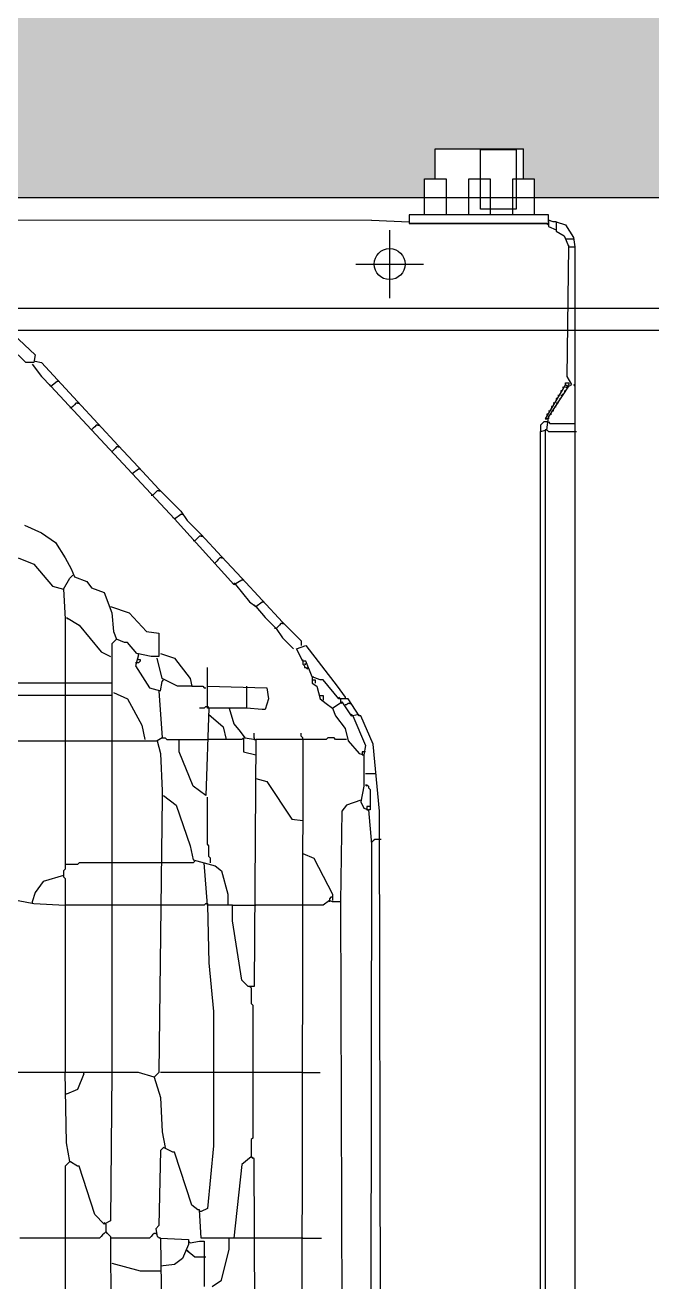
# Model space of a CAD drawing. Extents: x 4511820 to 5180432, y -1526536 to -944957.
# Drawn here: x 5022286 to 5022569, y -997599 to -997031 of the extents above; entities that cross this region are included whole.
import ezdxf

# ---------------------------------------------------------------- set-up
doc = ezdxf.new("R2010")
doc.units = 0
doc.header["$MEASUREMENT"] = 0
doc.layers.add('ZZ-chladenie', color=133, linetype='CONTINUOUS')
doc.layers.add('ŠRAFY', color=82, linetype='CONTINUOUS')

msp = doc.modelspace()

# ---------------------------------------------------------------- hatches: boundary and pattern name
at = {"layer": 'ŠRAFY', "ltscale": 0.25}
h = msp.add_hatch(dxfattribs=at)
h.set_pattern_fill('DOTS', color=256, scale=2000)
h.paths.add_polyline_path([(5007841, -1000645.112), (5007968.938, -1000517.174, -0.3649904), (5008049.165, -1000510.3), (5008132.617, -1000392.028), (5008090.624, -1000362.398), (5008205.134, -1000289.252), (5008174.609, -1000421.657), (5008132.617, -1000392.028), (5008049.165, -1000510.3, -0.2437442), (5008075.632, -1000561.368, -0.1989124), (5008057.326, -1000605.562), (5007845.194, -1000817.694, -0.0227289), (5007841, -1000821.523), (5007841, -1001155.112), (5007968.938, -1001027.174, -0.6681786), (5008075.632, -1001071.368, -0.0245353), (5008075.331, -1001077.491), (5008333.132, -1001102.868), (5008333.132, -1000985.492), (5008530.132, -1000985.492), (5008530.132, -1001068.5), (5008530.132, -1001544.655), (5008333.132, -1001544.655), (5008333.132, -1001102.868), (5008075.331, -1001077.491, -0.1735302), (5008057.326, -1001115.562), (5007889.992, -1001282.897), (5008058.941, -1001282.897), (5008058.941, -1001542.628), (5007841, -1001542.628), (5007841, -1005968.5), (5016582.919, -1005968.5), (5016582.919, -1005730.5), (5016303.337, -1005730.5), (5016303.337, -1005533.5), (5016862.5, -1005533.5), (5016862.5, -1005730.5), (5016582.919, -1005730.5), (5016582.919, -1005968.5), (5025241, -1005968.5), (5025241, -996708.5), (5025241, -994608.5), (5007841, -994608.5), (5007841, -999253.253), (5008094, -999253.253), (5008094, -998973.672), (5008291, -998973.672), (5008291, -999532.834), (5008094, -999532.834), (5008094, -999253.253), (5007841, -999253.253)])
h.paths.add_polyline_path([(5023659.284, -996763.453), (5024238.411, -996763.453), (5024238.411, -997067.682), (5023659.284, -997067.682)], flags=24)
h.paths.add_polyline_path([(5021487.579, -999282.497), (5022066.842, -999282.497), (5022066.842, -999582.497), (5021487.579, -999582.497)], flags=24)
h.paths.add_polyline_path([(5013566.06, -999895.913), (5014135.359, -999895.913), (5014135.359, -1000096.028), (5013566.06, -1000096.028)], flags=24)
h.paths.add_polyline_path([(5023493.486, -999880.698), (5024062.786, -999880.698), (5024062.786, -1000080.813), (5023493.486, -1000080.813)], flags=24)
h.paths.add_polyline_path([(5023678.237, -999267.01), (5024259.001, -999267.01), (5024259.001, -999570.42), (5023678.237, -999570.42)], flags=24)
h.paths.add_polyline_path([(5021452.019, -996769.935), (5022031.691, -996769.935), (5022031.691, -997074.164), (5021452.019, -997074.164)], flags=24)
h.paths.add_polyline_path([(5014630.631, -999515.771), (5014918.681, -999515.771), (5014918.681, -999690.886), (5014630.631, -999690.886)], flags=24)
h.paths.add_polyline_path([(5014543.319, -999515.795), (5014655.703, -999515.795), (5014655.703, -999690.573), (5014543.319, -999690.573)], flags=24)
h.paths.add_polyline_path([(5014393.319, -999515.886), (5014568.319, -999515.886), (5014568.319, -999690.886), (5014393.319, -999690.886)], flags=24)
h.paths.add_polyline_path([(5017461.083, -1004562.329), (5017748.681, -1004562.329), (5017748.681, -1004737.427), (5017461.083, -1004737.427)], flags=24)
h.paths.add_polyline_path([(5017373.77, -1004562.287), (5017486.154, -1004562.287), (5017486.154, -1004737.066), (5017373.77, -1004737.066)], flags=24)
h.paths.add_polyline_path([(5017223.319, -1004562.313), (5017398.77, -1004562.313), (5017398.77, -1004737.378), (5017223.319, -1004737.378)], flags=24)
h.paths.add_polyline_path([(5016494.607, -996002.594), (5016794.705, -996002.594), (5016794.705, -996177.692), (5016494.607, -996177.692)], flags=24)
h.paths.add_polyline_path([(5016407.295, -996002.552), (5016519.678, -996002.552), (5016519.678, -996177.33), (5016407.295, -996177.33)], flags=24)
h.paths.add_polyline_path([(5016257.295, -996002.643), (5016432.295, -996002.643), (5016432.295, -996177.643), (5016257.295, -996177.643)], flags=24)
h.paths.add_polyline_path([(5024775.272, -996954.79), (5024775.272, -996667.191), (5024950.371, -996667.191), (5024950.371, -996954.79)], flags=24)
h.paths.add_polyline_path([(5024775.231, -997042.102), (5024775.231, -996929.718), (5024950.009, -996929.718), (5024950.009, -997042.102)], flags=24)
h.paths.add_polyline_path([(5024775.322, -997129.602), (5024775.322, -997017.102), (5024950.322, -997017.102), (5024950.322, -997129.602)], flags=24)
h.paths.add_polyline_path([(5024781.574, -1003014.991), (5024781.574, -1002727.295), (5024956.672, -1002727.295), (5024956.672, -1003014.991)], flags=24)
h.paths.add_polyline_path([(5024781.532, -1003102.205), (5024781.532, -1002989.822), (5024956.31, -1002989.822), (5024956.31, -1003102.205)], flags=24)
h.paths.add_polyline_path([(5024781.623, -1003189.705), (5024781.623, -1003077.002), (5024956.623, -1003077.002), (5024956.623, -1003189.705)], flags=24)
h.paths.add_polyline_path([(5019352.382, -1000741.085), (5019639.882, -1000741.085), (5019639.882, -1000916.15), (5019352.382, -1000916.15)], flags=24)
h.paths.add_polyline_path([(5019264.618, -1000741.059), (5019377.002, -1000741.059), (5019377.002, -1000915.838), (5019264.618, -1000915.838)], flags=24)
h.paths.add_polyline_path([(5019177.118, -1000741.085), (5019289.618, -1000741.085), (5019289.618, -1000916.15), (5019177.118, -1000916.15)], flags=24)
h.paths.add_polyline_path([(5011069.607, -1000741.101), (5011357.205, -1000741.101), (5011357.205, -1000916.199), (5011069.607, -1000916.199)], flags=24)
h.paths.add_polyline_path([(5010982.295, -1000741.059), (5011094.678, -1000741.059), (5011094.678, -1000915.838), (5010982.295, -1000915.838)], flags=24)
h.paths.add_polyline_path([(5010894.795, -1000741.15), (5011007.498, -1000741.15), (5011007.498, -1000916.15), (5010894.795, -1000916.15)], flags=24)
h.paths.add_polyline_path([(5014951.755, -996954.79), (5014951.755, -996667.191), (5015126.853, -996667.191), (5015126.853, -996954.79)], flags=24)
h.paths.add_polyline_path([(5014951.713, -997042.102), (5014951.713, -996929.718), (5015126.492, -996929.718), (5015126.492, -997042.102)], flags=24)
h.paths.add_polyline_path([(5014951.804, -997129.602), (5014951.804, -997017.102), (5015126.804, -997017.102), (5015126.804, -997129.602)], flags=24)
h.paths.add_polyline_path([(5014958.056, -1003014.991), (5014958.056, -1002727.295), (5015133.155, -1002727.295), (5015133.155, -1003014.991)], flags=24)
h.paths.add_polyline_path([(5014958.014, -1003102.205), (5014958.014, -1002989.822), (5015132.793, -1002989.822), (5015132.793, -1003102.205)], flags=24)
h.paths.add_polyline_path([(5014958.105, -1003189.705), (5014958.105, -1003077.002), (5015133.105, -1003077.002), (5015133.105, -1003189.705)], flags=24)
h.paths.add_polyline_path([(5008624.26, -997886.369), (5008624.26, -997585.819), (5008799.375, -997585.819), (5008799.375, -997886.369)], flags=24)
h.paths.add_polyline_path([(5008624.284, -997973.681), (5008624.284, -997861.297), (5008799.062, -997861.297), (5008799.062, -997973.681)], flags=24)
h.paths.add_polyline_path([(5008624.375, -998061.181), (5008624.375, -997948.477), (5008799.375, -997948.477), (5008799.375, -998061.181)], flags=24)
h.paths.add_polyline_path([(5008624.26, -1003568.417), (5008624.26, -1003280.819), (5008799.375, -1003280.819), (5008799.375, -1003568.417)], flags=24)
h.paths.add_polyline_path([(5008624.284, -1003656.181), (5008624.284, -1003543.797), (5008799.062, -1003543.797), (5008799.062, -1003656.181)], flags=24)
h.paths.add_polyline_path([(5008624.375, -1003756.181), (5008624.375, -1003631.181), (5008799.375, -1003631.181), (5008799.375, -1003756.181)], flags=24)
h.paths.add_polyline_path([(5020872.686, -995899.893), (5020872.686, -995612.295), (5021047.784, -995612.295), (5021047.784, -995899.893)], flags=24)
h.paths.add_polyline_path([(5020872.644, -995987.205), (5020872.644, -995874.822), (5021047.423, -995874.822), (5021047.423, -995987.205)], flags=24)
h.paths.add_polyline_path([(5020872.734, -996074.705), (5020872.734, -995962.17), (5021047.735, -995962.17), (5021047.735, -996074.705)], flags=24)
h.paths.add_polyline_path([(5020872.686, -998232.393), (5020872.686, -997969.795), (5021047.784, -997969.795), (5021047.784, -998232.393)], flags=24)
h.paths.add_polyline_path([(5020872.644, -998319.705), (5020872.644, -998207.322), (5021047.423, -998207.322), (5021047.423, -998319.705)], flags=24)
h.paths.add_polyline_path([(5020872.734, -998407.205), (5020872.734, -998294.67), (5021047.735, -998294.67), (5021047.735, -998407.205)], flags=24)
h.paths.add_polyline_path([(5020872.686, -1002674.893), (5020872.686, -1002387.295), (5021047.784, -1002387.295), (5021047.784, -1002674.893)], flags=24)
h.paths.add_polyline_path([(5020872.644, -1002762.205), (5020872.644, -1002649.822), (5021047.423, -1002649.822), (5021047.423, -1002762.205)], flags=24)
h.paths.add_polyline_path([(5020872.735, -1002849.705), (5020872.735, -1002737.002), (5021047.735, -1002737.002), (5021047.735, -1002849.705)], flags=24)
h.paths.add_polyline_path([(5022794.607, -999515.837), (5023082.205, -999515.837), (5023082.205, -999690.935), (5022794.607, -999690.935)], flags=24)
h.paths.add_polyline_path([(5022707.295, -999515.795), (5022819.678, -999515.795), (5022819.678, -999690.573), (5022707.295, -999690.573)], flags=24)
h.paths.add_polyline_path([(5022619.795, -999515.885), (5022732.33, -999515.885), (5022732.33, -999690.886), (5022619.795, -999690.886)], flags=24)
h.paths.add_polyline_path([(5024165.857, -1004263.161), (5024428.455, -1004263.161), (5024428.455, -1004438.26), (5024165.857, -1004438.26)], flags=24)
h.paths.add_polyline_path([(5024078.545, -1004263.119), (5024190.928, -1004263.119), (5024190.928, -1004437.898), (5024078.545, -1004437.898)], flags=24)
h.paths.add_polyline_path([(5023903.545, -1004263.209), (5024103.58, -1004263.209), (5024103.58, -1004438.211), (5023903.545, -1004438.211)], flags=24)
h.paths.add_polyline_path([(5008981.141, -1000311.369), (5008981.141, -1000023.319), (5009156.256, -1000023.319), (5009156.256, -1000311.369)], flags=24)
h.paths.add_polyline_path([(5008981.165, -1000398.681), (5008981.165, -1000286.297), (5009155.943, -1000286.297), (5009155.943, -1000398.681)], flags=24)
h.paths.add_polyline_path([(5008981.256, -1000523.681), (5008981.256, -1000373.681), (5009156.256, -1000373.681), (5009156.256, -1000523.681)], flags=24)
h.paths.add_polyline_path([(5024438.5, -999949.5, 1), (5024313.5, -999949.5, 1)], flags=16)
h.paths.add_polyline_path([(5014503.5, -997498.5, 1), (5014378.5, -997498.5, 1)], flags=16)
h.paths.add_polyline_path([(5023717.089, -1000482.897), (5023948.941, -1000482.897), (5023948.941, -1000722.628), (5023717.089, -1000722.628)], flags=16)
h.paths.add_polyline_path([(5024467.089, -1000432.897), (5024698.941, -1000432.897), (5024698.941, -1000672.628), (5024467.089, -1000672.628)], flags=16)
h.paths.add_polyline_path([(5014532.089, -997332.897), (5014763.941, -997332.897), (5014763.941, -997572.628), (5014532.089, -997572.628)], flags=16)
h.paths.add_polyline_path([(5014477.033, -1000322.432), (5014560.485, -1000204.16), (5014518.492, -1000174.53), (5014633.002, -1000101.384), (5014602.477, -1000233.789), (5014560.485, -1000204.16), (5014477.033, -1000322.432, -0.2437442), (5014503.5, -1000373.5, -4.1026617), (5014477.033, -1000322.432)], flags=16)
h.paths.add_polyline_path([(5024412.033, -1000472.432), (5024495.485, -1000354.16), (5024453.492, -1000324.53), (5024568.002, -1000251.384), (5024537.477, -1000383.789), (5024495.485, -1000354.16), (5024412.033, -1000472.432, -0.2437442), (5024438.5, -1000523.5, -4.1026617), (5024412.033, -1000472.432)], flags=16)
edge = h.paths.add_edge_path(flags=16)
edge.add_ellipse((5024622.681, -997306.74), major_axis=(0, 6.115), ratio=0.003813, start_angle=258.46165, end_angle=333.8326)
edge.add_arc((5024626.001, -997306.061), 3.807, 91.00123, 209.98915)
edge = h.paths.add_edge_path(flags=16)
edge.add_line((5024636.022, -997296.04), (5024746.218, -997297.568))
edge.add_line((5024746.218, -997297.568), (5024736.6, -997297.237))
edge.add_ellipse((5024736.6, -997304.447), major_axis=(0, 7.047), ratio=0.216929, start_angle=601.41166, end_angle=684.45541, ccw=False)
edge.add_ellipse((5024736.6, -997304.447), major_axis=(0, 7.047), ratio=0.216929, start_angle=372.75157, end_angle=478.58834, ccw=False)
edge.add_line((5024736.6, -997297.237), (5024706.027, -997297.237))
edge.add_ellipse((5024706.027, -997304.447), major_axis=(0, 7.047), ratio=0.216929, start_angle=601.41166, end_angle=707.47119, ccw=False)
edge.add_ellipse((5024706.027, -997304.447), major_axis=(0, 7.047), ratio=0.216929, start_angle=372.52882, end_angle=478.58834, ccw=False)
edge.add_line((5024706.027, -997297.237), (5024675.454, -997297.237))
edge.add_ellipse((5024675.454, -997304.447), major_axis=(0, 7.047), ratio=0.216929, start_angle=601.41166, end_angle=675.23303, ccw=False)
edge.add_ellipse((5024675.454, -997304.447), major_axis=(0, -7.047), ratio=0.216929, start_angle=584.76697, end_angle=658.58834, ccw=False)
edge.add_line((5024675.454, -997297.237), (5024644.881, -997297.237))
edge.add_ellipse((5024644.881, -997304.447), major_axis=(0, 7.047), ratio=0.216929, start_angle=601.41166, end_angle=707.47119, ccw=False)
edge.add_ellipse((5024644.881, -997304.447), major_axis=(0, 7.047), ratio=0.216929, start_angle=372.52882, end_angle=478.58834, ccw=False)
edge.add_line((5024644.881, -997297.237), (5024636.022, -997296.04))
h.paths.add_polyline_path([(5024644.881, -997297.237), (5024675.454, -997297.237), (5024706.027, -997297.237), (5024736.6, -997297.237), (5024746.218, -997297.568), (5024756.989, -997300.887, -0.4760683), (5024758.532, -997307.837, -0.0909079), (5024764.366, -997309.647), (5024414.583, -997309.647), (5024622.703, -997307.963, -0.5714772), (5024625.934, -997302.254), (5024636.022, -997296.04)], flags=16)
edge = h.paths.add_edge_path(flags=16)
edge.add_ellipse((5024625.928, -997302.254), major_axis=(-0.684, 1.367), ratio=0.00341, start_angle=90.09838, end_angle=269.90229)
edge = h.paths.add_edge_path(flags=16)
edge.add_ellipse((5024625.928, -997302.254), major_axis=(-0.684, 1.367), ratio=0.00341, start_angle=629.90231, end_angle=719.90231, ccw=False)
edge = h.paths.add_edge_path(flags=16)
edge.add_ellipse((5024756.305, -997302.254), major_axis=(-0.684, -1.367), ratio=0.00341, start_angle=210.84845, end_angle=450.09738, ccw=False)
edge = h.paths.add_edge_path(flags=16)
edge.add_ellipse((5024747.579, -997297.891), major_axis=(-0.684, -1.367), ratio=0.00341, start_angle=90.09769, end_angle=180.09768)
edge = h.paths.add_edge_path(flags=16)
edge.add_ellipse((5024746.212, -997297.568), major_axis=(0, -1.529), ratio=0.003813, start_angle=90, end_angle=180)
h.paths.add_polyline_path([(5008178.059, -1000841.493), (5008001, -1000841.493, -1), (5008001, -1000701.493), (5008178.059, -1000701.493), (5008178.059, -1000655.89), (5008409.911, -1000655.89), (5008409.911, -1000895.621), (5008178.059, -1000895.621)], flags=16)
h.paths.add_polyline_path([(5024050.759, -999879.114), (5024050.759, -999977.614), (5024050.759, -1000076.114), (5023491.597, -1000076.114), (5023491.597, -999879.114)], flags=16)
h.paths.add_polyline_path([(5014381.134, -999967.452, -1.1574082), (5014503.5, -999949.5, -0.8639994), (5014381.134, -999967.452), (5014123.333, -999992.829), (5014123.333, -1000091.329), (5013564.17, -1000091.329), (5013564.17, -999894.329), (5014123.333, -999894.329), (5014123.333, -999992.829)], flags=16)
edge = h.paths.add_edge_path(flags=16)
edge.add_line((5024453.987, -998388.091), (5024729.252, -998388.091))
edge.add_line((5024729.252, -998388.091), (5024734.714, -998388.091))
edge.add_line((5024734.714, -998388.091), (5024761.956, -998388.091))
edge.add_arc((5024761.132, -998361.418), 26.685, 271.76803, 316.76832)
edge.add_arc((5024767.317, -998362.258), 21.906, 262.24616, 307.24438, ccw=False)
edge.add_line((5024764.361, -998383.963), (5024414.414, -998388.091))
edge.add_arc((5024414.414, -998337.645), 50.446, 255.40585, 269.99999, ccw=False)
edge.add_arc((5024415.556, -998338.077), 50.33, 187.01951, 254.02342, ccw=False)
edge.add_arc((5025427.464, -998185.001), 1073.732, 186.326899, 188.528002, ccw=False)
edge.add_arc((5024409.319, -998258.135), 66.694, 183.03872, 222.65732, ccw=False)
edge.add_line((5024342.719, -998261.67), (5024321.242, -998261.67))
edge.add_arc((5024322.007, -998257.849), 3.897, 168.69007, 258.69007, ccw=False)
edge.add_line((5024318.185, -998257.084), (5024204.799, -998257.084))
edge.add_line((5024204.799, -998257.084), (5024204.799, -999265.831))
edge.add_line((5024204.799, -999265.831), (5024154.799, -999265.831))
edge.add_line((5024154.799, -999265.831), (5024144.799, -999265.831))
edge.add_line((5024144.799, -999265.831), (5023187.766, -999265.831))
edge.add_line((5023187.766, -999265.831), (5023187.766, -999287.626))
edge.add_line((5023187.766, -999287.626), (5023171.663, -999287.626))
edge.add_line((5023171.663, -999287.626), (5023171.663, -999265.831))
edge.add_line((5023171.663, -999265.831), (5022991.77, -999265.831))
edge.add_line((5022991.77, -999265.831), (5022991.77, -999276.826))
edge.add_line((5022991.77, -999276.826), (5022986.939, -999276.826))
edge.add_line((5022986.939, -999276.826), (5022986.939, -999290.439))
edge.add_line((5022986.939, -999290.439), (5022947.139, -999290.439))
edge.add_line((5022947.139, -999290.439), (5022947.139, -999276.826))
edge.add_line((5022947.139, -999276.826), (5022942.309, -999276.826))
edge.add_line((5022942.309, -999276.826), (5022942.309, -999265.831))
edge.add_line((5022942.309, -999265.831), (5021668.86, -999265.831))
edge.add_line((5021668.86, -999265.831), (5021668.86, -999274.326))
edge.add_line((5021668.86, -999274.326), (5021664.029, -999274.326))
edge.add_line((5021664.029, -999274.326), (5021664.029, -999287.939))
edge.add_line((5021664.029, -999287.939), (5021624.229, -999287.939))
edge.add_line((5021624.229, -999287.939), (5021624.229, -999274.326))
edge.add_line((5021624.229, -999274.326), (5021619.399, -999274.326))
edge.add_line((5021619.399, -999274.326), (5021619.399, -999265.831))
edge.add_line((5021619.399, -999265.831), (5021559.433, -999265.831))
edge.add_line((5021559.433, -999265.831), (5021549.433, -999265.831))
edge.add_line((5021549.433, -999265.831), (5021499.433, -999265.831))
edge.add_line((5021499.433, -999265.831), (5021499.433, -998536.831))
edge.add_line((5021499.433, -998536.831), (5021499.433, -998526.831))
edge.add_line((5021499.433, -998526.831), (5021499.433, -998476.831))
edge.add_line((5021499.433, -998476.831), (5021499.433, -997109.047))
edge.add_line((5021499.433, -997109.047), (5021549.433, -997109.047))
edge.add_line((5021549.433, -997109.047), (5021559.433, -997109.047))
edge.add_line((5021559.433, -997109.047), (5022466.462, -997109.047))
edge.add_line((5022466.462, -997109.047), (5022466.462, -997100.552))
edge.add_line((5022466.462, -997100.552), (5022471.293, -997100.552))
edge.add_line((5022471.293, -997100.552), (5022471.293, -997086.939))
edge.add_line((5022471.293, -997086.939), (5022511.093, -997086.939))
edge.add_line((5022511.093, -997086.939), (5022511.093, -997100.552))
edge.add_line((5022511.093, -997100.552), (5022515.924, -997100.552))
edge.add_line((5022515.924, -997100.552), (5022515.924, -997109.047))
edge.add_line((5022515.924, -997109.047), (5023700.6, -997109.047))
edge.add_line((5023700.6, -997109.047), (5023700.6, -997100.552))
edge.add_line((5023700.6, -997100.552), (5023705.431, -997100.552))
edge.add_line((5023705.431, -997100.552), (5023705.431, -997086.939))
edge.add_line((5023705.431, -997086.939), (5023745.231, -997086.939))
edge.add_line((5023745.231, -997086.939), (5023741.934, -997100.552))
edge.add_line((5023741.934, -997100.552), (5023750.062, -997100.552))
edge.add_line((5023750.062, -997100.552), (5023750.062, -997109.047))
edge.add_line((5023750.062, -997109.047), (5024144.799, -997109.047))
edge.add_line((5024144.799, -997109.047), (5024154.799, -997109.047))
edge.add_line((5024154.799, -997109.047), (5024204.799, -997109.047))
edge.add_line((5024204.799, -997109.047), (5024204.799, -997410.842))
edge.add_line((5024204.799, -997410.842), (5024318.185, -997410.842))
edge.add_arc((5024322.007, -997410.078), 3.897, 101.30993, 191.30993, ccw=False)
edge.add_line((5024321.242, -997406.256), (5024349.549, -997406.256))
edge.add_arc((5024500.977, -997427.034), 152.847, 154.45892, 172.18698, ccw=False)
edge.add_arc((5025427.625, -997508.062), 1074.65, 171.598061, 172.141746, ccw=False)
edge.add_arc((5025635.149, -997536.223), 1284.063, 171.708027, 172.836608)
edge.add_arc((5025438.775, -997513.083), 1086.337, 172.755983, 173.623429)
edge.add_arc((5024428.438, -997450.837), 90.614, 139.86839, 150.52921)
edge.add_line((5024349.549, -997406.256), (5024359.721, -997406.256))
edge.add_arc((5024408.593, -997435.924), 57.172, 135.81924, 148.74015, ccw=False)
edge.add_arc((5025427.464, -997511.053), 1066.089, 171.472276, 173.808831, ccw=False)
edge.add_line((5024373.161, -997352.965), (5024364.509, -997351.038))
edge.add_arc((5025427.625, -997508.062), 1074.65, 171.598061, 172.141746)
edge.add_arc((5025901.729, -997570.108), 1552.788, 172.265659, 172.822661)
edge.add_arc((5025635.149, -997536.223), 1284.063, 171.708027, 172.836608, ccw=False)
edge.add_arc((5024414.414, -997358.409), 50.446, 104.59415, 171.59806, ccw=False)
edge.add_arc((5024407.924, -997359.914), 50.706, 82.45294, 97.04709, ccw=False)
edge.add_line((5024414.583, -997309.647), (5024764.366, -997309.647))
edge.add_arc((5024764.366, -997332.577), 22.93, 45.00179, 90, ccw=False)
edge.add_line((5024780.58, -997316.363), (5024792.177, -997327.959))
edge.add_line((5024792.177, -997327.959), (5024797.439, -997333.221))
edge.add_arc((5024759.194, -997373.832), 55.785, 11.12653, 46.71839, ccw=False)
edge.add_arc((5024759.702, -997372.017), 54.962, 9.37127, 27.90189)
edge.add_arc((5024764.571, -997371.485), 50.442, 29.95703, 49.3382)
edge.add_ellipse((5024794.197, -997336.465), major_axis=(-3.243, -3.243), ratio=0.427614, start_angle=184.84077, end_angle=250.02556)
edge.add_ellipse((5024794.197, -997340.788), major_axis=(-0.685, -8.829), ratio=0.62994, start_angle=516.44456, end_angle=566.85763, ccw=False)
edge.add_ellipse((5024796.747, -997340.788), major_axis=(3.964, -6.116), ratio=0.372028, start_angle=130.77561, end_angle=166.21134)
edge.add_arc((5024844.231, -997437.416), 114.22, 114.18414, 117.09389, ccw=False)
edge.add_line((5024797.439, -997333.221), (5024792.177, -997327.959))
edge.add_line((5024792.177, -997327.959), (5024792.21, -997335.731))
edge.add_ellipse((5024794.197, -997336.465), major_axis=(-3.243, -3.243), ratio=0.427614, start_angle=544.84077, end_angle=610.02556, ccw=False)
edge.add_ellipse((5024794.197, -997340.788), major_axis=(-0.685, -8.829), ratio=0.62994, start_angle=156.44456, end_angle=206.85763)
edge.add_ellipse((5024796.747, -997340.788), major_axis=(3.964, -6.116), ratio=0.372028, start_angle=490.77561, end_angle=526.21134, ccw=False)
edge.add_arc((5024844.231, -997437.416), 114.22, 114.18414, 117.09389)
edge.add_line((5024792.21, -997335.731), (5024792.177, -997406.256))
edge.add_line((5024792.177, -997406.256), (5024811.894, -997406.256))
edge.add_line((5024811.894, -997406.256), (5024811.894, -997371.874))
edge.add_arc((5024758.011, -997369.995), 53.916, 358.00348, 43.00526)
edge.add_arc((5024764.571, -997371.485), 50.442, 29.95703, 49.3382, ccw=False)
edge.add_arc((5024759.702, -997372.017), 54.962, 9.37127, 27.90189, ccw=False)
edge.add_line((5024813.93, -997363.067), (5024811.894, -997371.874))
edge.add_line((5024811.894, -997371.874), (5024811.894, -997406.256))
edge.add_arc((5024813.372, -997410.705), 4.688, 358.32178, 108.3753, ccw=False)
edge.add_line((5024818.058, -997410.842), (5024853.72, -997410.842))
edge.add_line((5024853.72, -997410.842), (5024853.72, -997468.931))
edge.add_line((5024853.72, -997468.931), (5024853.72, -997479.632))
edge.add_line((5024853.72, -997479.632), (5024818.058, -997479.632))
edge.add_arc((5024814.466, -997480.396), 3.672, 261.95917, 12.01269, ccw=False)
edge.add_line((5024813.952, -997484.033), (5024811.894, -997848.027))
edge.add_line((5024811.894, -997848.027), (5024811.894, -998183.709))
edge.add_arc((5024812.683, -998189.083), 5.432, 8.34854, 98.34854, ccw=False)
edge.add_line((5024818.058, -998188.295), (5024853.72, -998188.295))
edge.add_line((5024853.72, -998188.295), (5024853.72, -998198.995))
edge.add_line((5024853.72, -998198.995), (5024853.72, -998257.084))
edge.add_line((5024853.72, -998257.084), (5024818.058, -998258.613))
edge.add_line((5024818.058, -998258.613), (5024810.873, -998257.849))
edge.add_line((5024810.873, -998257.849), (5024813.952, -998261.485))
edge.add_arc((5024807.883, -998248.438), 14.389, 294.94648, 315)
edge.add_line((5024818.058, -998258.613), (5024818.058, -998234.919))
edge.add_arc((5024813.447, -998236.472), 4.865, 18.61675, 108.61675)
edge.add_line((5024811.894, -998231.861), (5024811.894, -998251.281))
edge.add_line((5024811.894, -998251.281), (5024810.873, -998257.849))
edge.add_line((5024810.873, -998257.849), (5024818.058, -998258.613))
edge.add_arc((5024807.883, -998248.438), 14.389, 294.94648, 315, ccw=False)
edge.add_line((5024813.952, -998261.485), (5024811.894, -998324.18))
edge.add_line((5024811.894, -998324.18), (5024811.894, -998333.126))
edge.add_arc((5024760.973, -998327.457), 51.236, 307.51917, 353.64801, ccw=False)
edge.add_line((5024792.177, -998368.095), (5024780.575, -998379.696))
edge.add_arc((5024761.132, -998361.418), 26.685, 271.76803, 316.76832, ccw=False)
edge.add_line((5024761.956, -998388.091), (5024734.714, -998388.091))
edge.add_line((5024734.714, -998388.091), (5024729.252, -998388.091))
edge.add_line((5024729.252, -998388.091), (5024453.987, -998388.091))
edge.add_ellipse((5024449.202, -998379.836), major_axis=(0, -9.293), ratio=0.810626, start_angle=374.38887, end_angle=382.86815, ccw=False)
edge.add_line((5024448.824, -998387.584), (5024453.987, -998388.091))
edge = h.paths.add_edge_path(flags=16)
edge.add_ellipse((5024756.305, -997302.254), major_axis=(-0.684, -1.367), ratio=0.00341, start_angle=90.09769, end_angle=179.87762)
edge = h.paths.add_edge_path(flags=16)
edge.add_ellipse((5024634.654, -997297.891), major_axis=(-0.684, 1.367), ratio=0.00341, start_angle=269.90231, end_angle=359.89943)
h.paths.add_polyline_path([(5021742.011, -998260.496), (5022456.595, -998260.496), (5022456.595, -998455.913), (5021742.011, -998455.913)], flags=8)
h.paths.add_polyline_path([(5021742.011, -997898.996), (5022456.595, -997898.996), (5022456.595, -998094.413), (5021742.011, -998094.413)], flags=8)
h.paths.add_polyline_path([(5022976.149, -998263.496), (5023696.566, -998263.496), (5023696.566, -998458.913), (5022976.149, -998458.913)], flags=8)
h.paths.add_polyline_path([(5022976.149, -997898.996), (5023690.733, -997898.996), (5023690.733, -998094.413), (5022976.149, -998094.413)], flags=8)
h.paths.add_polyline_path([(5023516.108, -998520.624), (5023501.986, -998523.448), (5023511.871, -998518.505), (5023527.216, -998519.235)], flags=0)
h.paths.add_polyline_path([(5023568.544, -997233.723), (5023580.557, -997240.789), (5023587.623, -997254.215)], flags=0)
h.paths.add_polyline_path([(5022334.406, -997233.723), (5022346.419, -997240.789), (5022353.485, -997254.215)], flags=0)
h.paths.add_polyline_path([(5021800.916, -999141.155), (5021788.903, -999134.089), (5021781.837, -999120.663)], flags=0)
h.paths.add_polyline_path([(5023896, -1000598.5, 1), (5023756, -1000598.5, 1)], flags=0)
h.paths.add_polyline_path([(5024646, -1000548.5, 1), (5024506, -1000548.5, 1)], flags=0)
h.paths.add_polyline_path([(5014711, -997448.5, 1), (5014571, -997448.5, 1)], flags=0)
edge = h.paths.add_edge_path(flags=0)
edge.add_ellipse((5024636.022, -997297.568), major_axis=(0, 1.529), ratio=0.003813, start_angle=270, end_angle=359.87359)
h.paths.add_polyline_path([(5024429.624, -997364.218, -0.4142136), (5024437.268, -997356.575), (5024528.987, -997356.575, -0.4142136), (5024536.631, -997364.218), (5024536.631, -997406.256), (5024597.777, -997410.842), (5024598.542, -997402.435), (5024536.631, -997406.256), (5024430.389, -997402.435), (5024429.624, -997410.842), (5024429.624, -997364.218)], flags=0)
h.paths.add_polyline_path([(5024792.177, -997477.047, 0.1628961), (5024799.714, -997473.67), (5024811.894, -997479.632)], flags=0)
h.paths.add_polyline_path([(5024809.65, -998240.269, 1), (5024802.007, -998240.269, 1)], flags=0)
h.paths.add_polyline_path([(5024933.461, -997659.025), (5025668.113, -997659.025), (5025668.113, -997959.844), (5024933.461, -997959.844)], flags=9)
h.paths.add_polyline_path([(5008554.439, -994893.792), (5008554.439, -994606.193), (5008804.439, -994606.193), (5008804.439, -994893.792)], flags=9)
h.paths.add_polyline_path([(5007825.007, -1001728.786), (5008112.605, -1001728.786), (5008112.605, -1001978.786), (5007825.007, -1001978.786)], flags=9)
h.paths.add_polyline_path([(5007834.275, -1004446.205), (5008121.873, -1004446.205), (5008121.873, -1004696.205), (5007834.275, -1004696.205)], flags=9)

# ---------------------------------------------------------------- linework, layer by layer
at = {"layer": 'ZZ-chladenie'}
for p, q in [((5022471.293, -997100.552), (5022471.293, -997086.939)), ((5022471.293, -997086.939), (5022511.093, -997086.939)), ((5022511.093, -997100.552), (5022511.093, -997086.939)), ((5024204.799, -997109.047), (5021499.433, -997109.047)), ((5022442.517, -997119.252), (5021675.14, -997119.959)), ((5022442.517, -997119.252), (5022459.476, -997119.959)), ((5022524.484, -997119.959), (5022522.365, -997119.252)), ((5022522.365, -997119.252), (5022522.365, -997122.079)), ((5022450.661, -997123.716), (5022450.661, -997154.378)), ((5022460.183, -997120.666), (5022459.476, -997120.666)), ((5022521.658, -997120.666), (5022460.183, -997120.666)), ((5022521.658, -997120.666), (5022522.365, -997121.372)), ((5022522.365, -997122.079), (5022525.897, -997123.492)), ((5022525.897, -997119.959), (5022524.484, -997119.959)), ((5022525.897, -997119.959), (5022530.137, -997121.372)), ((5022525.897, -997119.959), (5022525.897, -997124.199)), ((5022525.897, -997124.199), (5022529.431, -997126.318)), ((5022530.137, -997121.372), (5022533.67, -997127.025)), ((5022529.431, -997126.318), (5022531.551, -997131.265)), ((5022533.67, -997127.732), (5022530.137, -997127.732)), ((5022531.551, -997131.265), (5022531.551, -997130.558)), ((5022533.67, -997127.025), (5022534.377, -997131.265)), ((5022530.844, -997189.913), (5022531.551, -997131.265)), ((5022531.551, -997131.265), (5022534.377, -997131.265)), ((5022534.377, -997131.265), (5022534.377, -997192.033)), ((5022435.33, -997139.047), (5022465.992, -997139.047)), ((5024144.799, -997159.047), (5021559.433, -997159.047)), ((5024144.799, -997169.047), (5021559.433, -997169.047)), ((5022280.704, -997170.835), (5022290.597, -997180.021)), ((5022286.357, -997183.554), (5022282.824, -997180.021)), ((5022290.597, -997180.021), (5022289.89, -997183.554)), ((5022289.89, -997183.554), (5022286.357, -997183.554)), ((5022289.184, -997184.261), (5022293.423, -997189.913)), ((5022290.597, -997182.848), (5022293.423, -997183.554)), ((5022293.423, -997183.554), (5022309.675, -997201.219)), ((5022293.423, -997189.913), (5022297.663, -997194.153)), ((5022297.663, -997194.153), (5022296.956, -997193.446)), ((5022297.663, -997194.153), (5022300.489, -997192.033)), ((5022300.489, -997192.033), (5022301.195, -997192.033)), ((5022530.137, -997193.446), (5022520.951, -997208.992)), ((5022530.137, -997193.446), (5022530.137, -997192.74)), ((5022530.137, -997192.74), (5022531.551, -997192.74)), ((5022530.844, -997194.153), (5022530.137, -997193.446)), ((5022532.964, -997193.446), (5022530.844, -997189.913)), ((5022531.551, -997193.446), (5022530.844, -997194.153)), ((5022531.551, -997192.74), (5022531.551, -997193.446)), ((5022531.551, -997194.153), (5022532.964, -997193.446)), ((5022533.67, -997193.446), (5022534.377, -997194.153)), ((5022534.377, -997192.033), (5022534.377, -997813.85)), ((5022297.663, -997194.153), (5022334.406, -997233.723)), ((5022522.365, -997208.285), (5022531.551, -997194.153)), ((5022527.31, -997198.393), (5022526.604, -997198.393)), ((5022528.724, -997196.273), (5022528.017, -997196.273)), ((5022528.017, -997196.273), (5022528.017, -997196.979)), ((5022528.724, -997198.393), (5022528.017, -997198.393)), ((5022529.431, -997194.859), (5022528.724, -997194.859)), ((5022528.724, -997197.686), (5022528.724, -997198.393)), ((5022529.431, -997196.273), (5022530.137, -997196.273)), ((5022530.844, -997194.859), (5022530.137, -997194.859)), ((5022530.844, -997194.153), (5022530.844, -997194.859)), ((5022306.849, -997204.045), (5022306.142, -997204.045)), ((5022307.555, -997203.339), (5022306.849, -997204.045)), ((5022308.262, -997202.632), (5022307.555, -997203.339)), ((5022308.968, -997201.926), (5022308.262, -997202.632)), ((5022309.675, -997201.926), (5022308.968, -997201.926)), ((5022309.675, -997201.219), (5022318.861, -997211.111)), ((5022309.675, -997201.926), (5022310.381, -997201.926)), ((5022524.484, -997203.339), (5022523.778, -997203.339)), ((5022523.778, -997203.339), (5022523.778, -997204.045)), ((5022525.191, -997201.926), (5022524.484, -997201.926)), ((5022524.484, -997204.752), (5022524.484, -997205.459)), ((5022525.191, -997203.339), (5022525.897, -997203.339)), ((5022526.604, -997199.806), (5022525.897, -997199.806)), ((5022525.897, -997199.806), (5022525.897, -997200.513)), ((5022526.604, -997201.926), (5022525.897, -997201.926)), ((5022526.604, -997201.219), (5022526.604, -997201.926)), ((5022527.31, -997199.806), (5022528.017, -997199.806)), ((5022520.244, -997210.405), (5022519.538, -997211.111)), ((5022521.658, -997210.405), (5022520.244, -997210.405)), ((5022520.951, -997208.992), (5022521.658, -997208.992)), ((5022522.365, -997206.872), (5022521.658, -997206.872)), ((5022521.658, -997206.872), (5022521.658, -997207.579)), ((5022521.658, -997213.938), (5022522.365, -997208.285)), ((5022522.365, -997208.992), (5022521.658, -997208.992)), ((5022521.658, -997210.405), (5022522.365, -997210.405)), ((5022523.071, -997205.459), (5022522.365, -997205.459)), ((5022522.365, -997208.285), (5022522.365, -997208.992)), ((5022522.365, -997210.405), (5022523.071, -997211.111)), ((5022523.071, -997206.872), (5022523.778, -997206.872)), ((5022524.484, -997205.459), (5022523.778, -997205.459)), ((5022316.741, -997213.232), (5022316.034, -997213.938)), ((5022317.447, -997212.525), (5022316.741, -997213.232)), ((5022318.154, -997211.818), (5022317.447, -997212.525)), ((5022318.861, -997211.818), (5022318.154, -997211.818)), ((5022318.861, -997211.111), (5022328.047, -997221.004)), ((5022318.861, -997211.818), (5022319.568, -997211.818)), ((5022519.538, -997211.111), (5022518.831, -997211.818)), ((5022518.831, -997211.818), (5022518.831, -997214.645)), ((5022518.831, -997214.645), (5022521.658, -997213.938)), ((5022518.831, -997796.184), (5022518.831, -997214.645)), ((5022521.658, -997213.938), (5022520.951, -997213.938)), ((5022520.951, -997213.938), (5022520.951, -997214.645)), ((5022520.951, -997214.645), (5022520.951, -997794.064)), ((5022521.658, -997213.938), (5022522.365, -997214.645)), ((5022522.365, -997214.645), (5022534.377, -997214.645)), ((5022523.071, -997211.111), (5022534.377, -997211.111)), ((5022534.377, -997214.645), (5022535.083, -997214.645)), ((5022327.34, -997221.711), (5022326.634, -997222.418)), ((5022328.047, -997221.711), (5022327.34, -997221.711)), ((5022328.047, -997221.004), (5022337.233, -997230.897)), ((5022328.047, -997221.711), (5022328.754, -997221.711)), ((5022325.927, -997223.124), (5022325.22, -997223.831)), ((5022326.634, -997222.418), (5022325.927, -997223.124)), ((5022334.406, -997233.723), (5022333.699, -997233.016)), ((5022334.406, -997233.723), (5022337.233, -997231.603)), ((5022337.233, -997230.897), (5022346.419, -997240.789)), ((5022337.233, -997231.603), (5022337.939, -997231.603)), ((5022334.406, -997233.723), (5022353.485, -997254.215)), ((5022343.592, -997243.616), (5022342.886, -997243.616)), ((5022344.299, -997242.909), (5022343.592, -997243.616)), ((5022345.006, -997242.202), (5022344.299, -997242.909)), ((5022345.712, -997241.496), (5022345.006, -997242.202)), ((5022346.419, -997241.496), (5022345.712, -997241.496)), ((5022346.419, -997240.789), (5022356.311, -997250.681)), ((5022346.419, -997241.496), (5022347.125, -997241.496)), ((5022353.485, -997254.215), (5022352.778, -997253.508)), ((5022353.485, -997254.215), (5022356.311, -997252.095)), ((5022353.485, -997254.215), (5022380.336, -997283.893)), ((5022356.311, -997250.681), (5022359.138, -997254.922)), ((5022356.311, -997252.095), (5022357.018, -997252.095)), ((5022359.138, -997254.922), (5022365.497, -997261.281)), ((5022285.65, -997257.041), (5022293.423, -997260.575)), ((5022293.423, -997260.575), (5022299.782, -997264.814)), ((5022365.497, -997261.281), (5022374.683, -997271.173)), ((5022299.782, -997264.814), (5022304.022, -997271.88)), ((5022362.671, -997264.107), (5022361.964, -997264.107)), ((5022363.377, -997263.401), (5022362.671, -997264.107)), ((5022364.084, -997262.694), (5022363.377, -997263.401)), ((5022364.79, -997261.988), (5022364.084, -997262.694)), ((5022365.497, -997261.988), (5022364.79, -997261.988)), ((5022365.497, -997261.988), (5022366.204, -997261.988)), ((5022282.824, -997271.88), (5022289.89, -997274.706)), ((5022304.022, -997271.88), (5022306.849, -997276.827)), ((5022373.27, -997272.586), (5022372.563, -997273.293)), ((5022373.977, -997271.88), (5022373.27, -997272.586)), ((5022374.683, -997271.88), (5022373.977, -997271.88)), ((5022374.683, -997271.173), (5022383.869, -997281.066)), ((5022374.683, -997271.88), (5022375.39, -997271.88)), ((5022289.89, -997274.706), (5022298.369, -997284.599)), ((5022306.849, -997276.827), (5022308.262, -997280.359)), ((5022372.563, -997273.293), (5022371.856, -997274)), ((5022303.315, -997286.012), (5022306.142, -997281.066)), ((5022306.142, -997281.066), (5022307.555, -997279.653)), ((5022308.262, -997280.359), (5022313.915, -997282.479)), ((5022313.915, -997282.479), (5022316.034, -997285.306)), ((5022380.336, -997283.893), (5022383.869, -997281.772)), ((5022381.042, -997283.893), (5022380.336, -997283.186)), ((5022381.042, -997283.893), (5022387.402, -997291.665)), ((5022383.869, -997281.066), (5022393.055, -997290.959)), ((5022383.869, -997281.772), (5022384.576, -997281.772)), ((5022298.369, -997284.599), (5022303.315, -997286.012)), ((5022303.315, -997286.012), (5022304.022, -997299.438)), ((5022316.034, -997285.306), (5022321.687, -997287.425)), ((5022321.687, -997287.425), (5022325.22, -997296.611)), ((5022324.514, -997293.785), (5022332.993, -997296.611)), ((5022387.402, -997291.665), (5022390.229, -997293.785)), ((5022390.229, -997293.785), (5022389.522, -997293.079)), ((5022390.229, -997293.785), (5022393.055, -997291.665)), ((5022390.229, -997293.785), (5022394.468, -997298.731)), ((5022393.055, -997290.959), (5022402.241, -997300.851)), ((5022393.055, -997291.665), (5022393.761, -997291.665)), ((5022304.022, -997299.438), (5022304.022, -997353.847)), ((5022304.729, -997298.731), (5022305.436, -997299.438)), ((5022304.729, -997298.731), (5022310.381, -997302.264)), ((5022325.22, -997296.611), (5022325.927, -997305.09)), ((5022332.993, -997296.611), (5022340.765, -997305.09)), ((5022394.468, -997298.731), (5022399.415, -997303.677)), ((5022402.241, -997300.851), (5022410.72, -997309.33)), ((5022310.381, -997302.264), (5022320.274, -997314.277)), ((5022325.927, -997305.09), (5022327.34, -997308.624)), ((5022340.765, -997305.09), (5022346.419, -997305.797)), ((5022346.419, -997305.797), (5022346.419, -997316.397)), ((5022399.415, -997303.677), (5022398.708, -997303.677)), ((5022400.121, -997302.971), (5022399.415, -997303.677)), ((5022399.415, -997303.677), (5022402.241, -997307.917)), ((5022400.828, -997302.264), (5022400.121, -997302.971)), ((5022401.534, -997301.558), (5022400.828, -997302.264)), ((5022402.241, -997301.558), (5022401.534, -997301.558)), ((5022402.241, -997301.558), (5022402.947, -997301.558)), ((5022327.34, -997308.624), (5022325.22, -997310.743)), ((5022325.22, -997310.743), (5022325.22, -997328.409)), ((5022330.873, -997310.037), (5022327.34, -997308.624)), ((5022332.286, -997310.037), (5022330.873, -997310.037)), ((5022336.526, -997314.984), (5022332.286, -997310.037)), ((5022402.241, -997307.917), (5022407.187, -997312.863)), ((5022408.6, -997312.863), (5022412.84, -997311.45)), ((5022410.72, -997309.33), (5022410.72, -997311.45)), ((5022412.84, -997311.45), (5022419.906, -997320.636)), ((5022320.274, -997314.277), (5022324.514, -997316.397)), ((5022337.233, -997315.69), (5022335.82, -997320.636)), ((5022342.886, -997316.397), (5022336.526, -997314.984)), ((5022337.233, -997317.81), (5022336.526, -997317.81)), ((5022337.233, -997315.69), (5022337.233, -997314.984)), ((5022337.233, -997317.81), (5022337.939, -997317.81)), ((5022337.939, -997318.516), (5022337.233, -997319.223)), ((5022337.939, -997317.81), (5022337.939, -997318.516)), ((5022346.419, -997316.397), (5022342.886, -997316.397)), ((5022347.832, -997326.289), (5022345.712, -997317.103)), ((5022347.125, -997314.984), (5022353.485, -997317.103)), ((5022353.485, -997317.103), (5022360.551, -997326.289)), ((5022411.426, -997318.516), (5022408.6, -997312.863)), ((5022411.426, -997318.516), (5022411.426, -997317.81)), ((5022411.426, -997318.516), (5022411.426, -997319.929)), ((5022412.84, -997318.516), (5022411.426, -997318.516)), ((5022415.666, -997325.582), (5022412.84, -997318.516)), ((5022336.526, -997319.223), (5022335.82, -997319.223)), ((5022335.82, -997320.636), (5022342.179, -997330.529)), ((5022337.233, -997319.223), (5022336.526, -997319.223)), ((5022368.324, -997329.822), (5022368.324, -997321.343)), ((5022411.426, -997319.929), (5022412.133, -997320.636)), ((5022412.133, -997319.929), (5022412.84, -997319.929)), ((5022412.84, -997319.929), (5022412.133, -997319.929)), ((5022412.133, -997320.636), (5022412.133, -997321.343)), ((5022412.133, -997321.343), (5022412.84, -997321.343)), ((5022412.84, -997321.343), (5022413.547, -997322.049)), ((5022413.547, -997322.049), (5022413.547, -997321.343)), ((5022419.906, -997320.636), (5022426.972, -997329.822)), ((5022304.022, -997328.409), (5022282.117, -997328.409)), ((5022325.22, -997328.409), (5022304.022, -997328.409)), ((5022325.22, -997328.409), (5022325.22, -997353.847)), ((5022347.125, -997331.942), (5022347.832, -997327.702)), ((5022354.898, -997329.822), (5022347.832, -997326.289)), ((5022347.832, -997327.702), (5022348.538, -997326.995)), ((5022361.258, -997329.822), (5022354.898, -997329.822)), ((5022360.551, -997326.289), (5022361.258, -997329.822)), ((5022361.258, -997329.822), (5022366.204, -997329.822)), ((5022366.204, -997329.822), (5022366.911, -997330.529)), ((5022368.324, -997339.715), (5022368.324, -997329.822)), ((5022368.324, -997329.822), (5022395.174, -997330.529)), ((5022385.989, -997329.822), (5022385.989, -997339.715)), ((5022415.666, -997325.582), (5022416.373, -997325.582)), ((5022415.666, -997325.582), (5022415.666, -997328.409)), ((5022419.199, -997326.995), (5022415.666, -997325.582)), ((5022415.666, -997326.995), (5022417.08, -997326.995)), ((5022415.666, -997328.409), (5022417.786, -997329.822)), ((5022417.08, -997326.995), (5022417.08, -997328.409)), ((5022417.786, -997329.822), (5022419.199, -997335.475)), ((5022420.613, -997326.995), (5022419.199, -997326.995)), ((5022427.679, -997335.475), (5022420.613, -997326.995)), ((5022426.972, -997329.822), (5022430.505, -997334.768)), ((5022304.022, -997334.062), (5022282.117, -997334.062)), ((5022325.22, -997334.062), (5022304.022, -997334.062)), ((5022325.927, -997332.649), (5022332.286, -997335.475)), ((5022332.286, -997335.475), (5022338.646, -997347.487)), ((5022342.179, -997330.529), (5022347.125, -997331.942)), ((5022346.419, -997331.942), (5022347.832, -997353.14)), ((5022366.911, -997330.529), (5022367.617, -997330.529)), ((5022395.881, -997335.475), (5022394.468, -997340.421)), ((5022395.174, -997330.529), (5022395.881, -997335.475)), ((5022419.199, -997334.062), (5022420.613, -997334.062)), ((5022419.199, -997335.475), (5022422.026, -997337.595)), ((5022420.613, -997334.062), (5022420.613, -997335.475)), ((5022420.613, -997335.475), (5022420.613, -997336.181)), ((5022428.385, -997335.475), (5022427.679, -997334.768)), ((5022431.918, -997335.475), (5022427.679, -997335.475)), ((5022428.385, -997335.475), (5022428.385, -997336.888)), ((5022430.505, -997334.768), (5022430.505, -997335.475)), ((5022436.865, -997343.247), (5022431.918, -997335.475)), ((5022366.911, -997339.715), (5022364.79, -997339.715)), ((5022367.617, -997339.008), (5022366.911, -997339.715)), ((5022367.617, -997339.008), (5022368.324, -997339.008)), ((5022369.03, -997339.715), (5022367.617, -997379.285)), ((5022368.324, -997339.008), (5022369.03, -997339.715)), ((5022385.989, -997339.715), (5022368.324, -997339.715)), ((5022378.216, -997339.715), (5022380.336, -997346.781)), ((5022393.055, -997340.421), (5022385.989, -997339.715)), ((5022394.468, -997340.421), (5022393.055, -997340.421)), ((5022422.026, -997337.595), (5022424.852, -997339.715)), ((5022424.852, -997339.715), (5022429.092, -997336.888)), ((5022424.852, -997339.715), (5022426.265, -997343.247)), ((5022428.385, -997336.888), (5022429.092, -997337.595)), ((5022429.092, -997336.888), (5022433.331, -997343.247)), ((5022431.212, -997338.302), (5022430.505, -997338.302)), ((5022431.918, -997337.595), (5022431.212, -997338.302)), ((5022432.625, -997337.595), (5022431.918, -997337.595)), ((5022432.625, -997337.595), (5022433.331, -997337.595)), ((5022369.03, -997342.541), (5022369.737, -997343.247)), ((5022369.03, -997342.541), (5022375.39, -997348.194)), ((5022380.336, -997346.781), (5022383.163, -997350.314)), ((5022426.265, -997343.247), (5022430.505, -997348.901)), ((5022434.038, -997343.247), (5022433.331, -997342.541)), ((5022433.331, -997343.247), (5022436.158, -997342.541)), ((5022434.038, -997343.247), (5022439.691, -997356.673)), ((5022436.158, -997342.541), (5022436.865, -997342.541)), ((5022437.572, -997343.247), (5022436.865, -997343.247)), ((5022443.224, -997355.967), (5022437.572, -997343.247)), ((5022338.646, -997347.487), (5022340.059, -997353.847)), ((5022375.39, -997348.194), (5022376.803, -997353.847)), ((5022383.163, -997350.314), (5022385.282, -997353.14)), ((5022389.522, -997353.14), (5022389.522, -997351.02)), ((5022410.72, -997352.433), (5022410.72, -997351.02)), ((5022411.426, -997353.14), (5022410.72, -997352.433)), ((5022430.505, -997348.901), (5022431.918, -997354.554)), ((5022268.692, -997354.554), (5022345.712, -997354.554)), ((5022304.022, -997353.847), (5022304.022, -997412.495)), ((5022325.22, -997353.847), (5022325.22, -997504.355)), ((5022347.832, -997353.14), (5022345.712, -997354.554)), ((5022345.712, -997354.554), (5022347.125, -997360.206)), ((5022347.832, -997353.14), (5022349.245, -997353.14)), ((5022349.245, -997353.14), (5022349.952, -997353.847)), ((5022349.952, -997353.847), (5022355.604, -997353.847)), ((5022355.604, -997359.499), (5022355.604, -997353.847)), ((5022355.604, -997353.847), (5022368.324, -997353.847)), ((5022376.803, -997353.847), (5022368.324, -997353.847)), ((5022383.869, -997353.847), (5022376.803, -997353.847)), ((5022383.869, -997353.847), (5022384.576, -997353.14)), ((5022384.576, -997353.14), (5022383.869, -997353.847)), ((5022384.576, -997353.14), (5022384.576, -997359.499)), ((5022385.282, -997353.14), (5022390.229, -997353.847)), ((5022389.522, -997353.14), (5022389.522, -997353.847)), ((5022389.522, -997353.847), (5022390.229, -997353.847)), ((5022390.229, -997353.847), (5022389.522, -997465.491)), ((5022422.026, -997353.847), (5022390.229, -997353.847)), ((5022411.426, -997353.847), (5022410.72, -997810.316)), ((5022411.426, -997353.847), (5022411.426, -997353.14)), ((5022422.733, -997353.14), (5022422.026, -997353.847)), ((5022425.559, -997353.14), (5022422.733, -997353.14)), ((5022426.265, -997353.847), (5022425.559, -997353.14)), ((5022431.212, -997353.847), (5022426.265, -997353.847)), ((5022431.918, -997354.554), (5022436.865, -997360.206)), ((5022439.691, -997356.673), (5022438.985, -997360.913)), ((5022446.051, -997386.351), (5022443.224, -997355.967)), ((5022347.125, -997360.206), (5022347.832, -997377.165)), ((5022361.964, -997375.045), (5022355.604, -997359.499)), ((5022384.576, -997359.499), (5022390.229, -997360.913)), ((5022436.865, -997360.206), (5022438.985, -997360.913)), ((5022439.691, -997359.499), (5022438.278, -997359.499)), ((5022438.278, -997359.499), (5022438.278, -997360.206)), ((5022438.278, -997360.206), (5022438.278, -997360.913)), ((5022438.278, -997360.913), (5022438.985, -997360.913)), ((5022438.985, -997360.913), (5022438.985, -997375.045)), ((5022444.638, -997369.392), (5022439.691, -997369.392)), ((5022367.617, -997379.285), (5022361.964, -997375.045)), ((5022390.229, -997371.512), (5022395.174, -997372.925)), ((5022395.174, -997372.925), (5022406.481, -997389.884)), ((5022438.985, -997375.045), (5022437.572, -997382.111)), ((5022439.691, -997374.338), (5022440.398, -997375.045)), ((5022439.691, -997374.338), (5022440.398, -997374.338)), ((5022440.398, -997374.338), (5022441.104, -997375.045)), ((5022441.104, -997375.045), (5022441.104, -997375.752)), ((5022347.832, -997379.991), (5022346.419, -997504.355)), ((5022347.832, -997377.165), (5022347.832, -997379.991)), ((5022348.538, -997379.285), (5022349.245, -997379.991)), ((5022348.538, -997379.285), (5022354.191, -997383.524)), ((5022368.324, -997401.19), (5022368.324, -997379.991)), ((5022441.104, -997375.752), (5022441.811, -997376.458)), ((5022441.811, -997376.458), (5022441.811, -997385.644)), ((5022354.191, -997383.524), (5022360.551, -997401.896)), ((5022429.092, -997386.351), (5022428.385, -997427.334)), ((5022431.212, -997383.524), (5022429.092, -997386.351)), ((5022437.572, -997381.404), (5022431.212, -997383.524)), ((5022437.572, -997382.111), (5022438.985, -997384.938)), ((5022438.985, -997384.938), (5022441.104, -997385.644)), ((5022441.811, -997384.231), (5022440.398, -997384.231)), ((5022440.398, -997384.231), (5022440.398, -997384.938)), ((5022440.398, -997384.938), (5022440.398, -997385.644)), ((5022440.398, -997385.644), (5022441.104, -997385.644)), ((5022441.811, -997385.644), (5022441.104, -997385.644)), ((5022441.104, -997385.644), (5022442.517, -997401.19)), ((5022446.757, -997782.759), (5022446.051, -997386.351)), ((5022406.481, -997389.884), (5022411.426, -997390.59)), ((5022360.551, -997401.896), (5022361.964, -997408.256)), ((5022369.03, -997401.896), (5022368.324, -997401.19)), ((5022369.03, -997406.842), (5022369.03, -997401.896)), ((5022442.517, -997401.19), (5022441.811, -997792.651)), ((5022443.224, -997399.776), (5022442.517, -997400.483)), ((5022443.931, -997399.07), (5022443.224, -997399.776)), ((5022446.757, -997399.07), (5022443.931, -997399.07)), ((5022361.964, -997408.256), (5022371.856, -997411.082)), ((5022362.671, -997408.963), (5022361.964, -997409.669)), ((5022369.737, -997407.549), (5022369.03, -997406.842)), ((5022369.737, -997409.669), (5022369.737, -997407.549)), ((5022411.426, -997405.429), (5022416.373, -997407.549)), ((5022416.373, -997407.549), (5022424.852, -997423.801)), ((5022304.022, -997412.495), (5022303.315, -997413.202)), ((5022303.315, -997413.202), (5022303.315, -997416.029)), ((5022309.675, -997410.376), (5022304.022, -997410.376)), ((5022310.381, -997409.669), (5022309.675, -997410.376)), ((5022325.22, -997409.669), (5022310.381, -997409.669)), ((5022347.125, -997409.669), (5022325.22, -997409.669)), ((5022361.964, -997409.669), (5022347.125, -997409.669)), ((5022368.324, -997428.747), (5022366.911, -997409.669)), ((5022371.856, -997411.082), (5022374.683, -997413.202)), ((5022374.683, -997413.202), (5022377.509, -997423.801)), ((5022294.129, -997418.148), (5022290.597, -997423.095)), ((5022303.315, -997415.322), (5022294.129, -997418.148)), ((5022303.315, -997416.029), (5022304.022, -997416.735)), ((5022304.022, -997416.735), (5022304.022, -997504.355)), ((5022290.597, -997423.095), (5022289.184, -997427.334)), ((5022377.509, -997423.801), (5022377.509, -997428.747)), ((5022424.146, -997425.215), (5022423.439, -997425.921)), ((5022423.439, -997425.921), (5022423.439, -997426.628)), ((5022424.852, -997425.215), (5022424.146, -997425.215)), ((5022424.852, -997423.801), (5022424.852, -997426.628)), ((5022282.824, -997426.628), (5022289.89, -997428.041)), ((5022289.184, -997427.334), (5022289.184, -997428.041)), ((5022289.89, -997428.041), (5022304.022, -997428.747)), ((5022325.22, -997428.747), (5022304.022, -997428.747)), ((5022347.125, -997428.747), (5022325.22, -997428.747)), ((5022366.911, -997428.747), (5022347.125, -997428.747)), ((5022367.617, -997428.041), (5022366.911, -997428.747)), ((5022367.617, -997428.041), (5022368.324, -997428.041)), ((5022368.324, -997428.041), (5022368.324, -997428.747)), ((5022368.324, -997428.747), (5022369.03, -997454.892)), ((5022377.509, -997428.747), (5022368.324, -997428.747)), ((5022379.629, -997428.747), (5022377.509, -997428.747)), ((5022379.629, -997435.813), (5022379.629, -997428.747)), ((5022379.629, -997428.747), (5022390.229, -997428.747)), ((5022411.426, -997428.747), (5022390.229, -997428.747)), ((5022420.613, -997428.747), (5022411.426, -997428.747)), ((5022423.439, -997426.628), (5022420.613, -997428.747)), ((5022423.439, -997426.628), (5022423.439, -997427.334)), ((5022424.852, -997427.334), (5022423.439, -997426.628)), ((5022428.385, -997427.334), (5022424.852, -997427.334)), ((5022428.385, -997427.334), (5022429.799, -997776.399)), ((5022383.869, -997462.665), (5022379.629, -997435.813)), ((5022369.03, -997454.892), (5022371.15, -997476.797)), ((5022386.695, -997465.491), (5022383.869, -997462.665)), ((5022389.522, -997465.491), (5022386.695, -997465.491)), ((5022388.108, -997466.198), (5022387.402, -997465.491)), ((5022388.108, -997466.198), (5022388.108, -997473.264)), ((5022371.15, -997476.797), (5022371.15, -997537.565)), ((5022388.108, -997473.264), (5022388.815, -997473.97)), ((5022388.815, -997473.97), (5022388.815, -997534.032)), ((5022337.233, -997504.355), (5022173.3, -997504.355)), ((5022304.729, -997536.152), (5022304.022, -997504.355)), ((5022312.502, -997505.061), (5022309.675, -997512.127)), ((5022312.502, -997505.061), (5022312.502, -997504.355)), ((5022325.22, -997504.355), (5022324.514, -997571.483)), ((5022344.299, -997506.474), (5022337.233, -997504.355)), ((5022346.419, -997504.355), (5022344.299, -997506.474)), ((5022371.856, -997504.355), (5022347.125, -997504.355)), ((5022388.815, -997504.355), (5022371.856, -997504.355)), ((5022411.426, -997504.355), (5022388.815, -997504.355)), ((5022411.426, -997504.355), (5022419.199, -997504.355)), ((5022344.299, -997506.474), (5022347.125, -997515.66)), ((5022304.729, -997514.247), (5022304.022, -997513.54)), ((5022309.675, -997512.127), (5022304.729, -997514.247)), ((5022347.125, -997515.66), (5022347.832, -997531.206)), ((5022347.832, -997531.206), (5022349.245, -997538.272)), ((5022388.815, -997534.032), (5022388.108, -997534.739)), ((5022306.142, -997544.631), (5022304.729, -997536.152)), ((5022347.125, -997539.685), (5022346.419, -997573.602)), ((5022348.538, -997538.272), (5022347.125, -997539.685)), ((5022352.778, -997540.392), (5022348.538, -997538.272)), ((5022371.15, -997537.565), (5022368.324, -997565.83)), ((5022388.108, -997534.739), (5022388.108, -997542.512)), ((5022306.142, -997544.631), (5022304.022, -997546.751)), ((5022306.142, -997544.631), (5022306.849, -997544.631)), ((5022309.675, -997546.751), (5022306.142, -997544.631)), ((5022353.485, -997540.392), (5022352.778, -997540.392)), ((5022361.258, -997564.417), (5022353.485, -997540.392)), ((5022388.108, -997542.512), (5022383.869, -997546.044)), ((5022388.108, -997542.512), (5022388.815, -997543.218)), ((5022389.522, -997543.218), (5022388.108, -997542.512)), ((5022390.229, -997818.089), (5022389.522, -997543.218)), ((5022304.022, -997546.751), (5022304.022, -997722.697)), ((5022310.381, -997546.751), (5022309.675, -997546.751)), ((5022317.447, -997568.656), (5022310.381, -997546.751)), ((5022383.869, -997546.044), (5022380.336, -997579.256)), ((5022364.084, -997566.536), (5022361.258, -997564.417)), ((5022364.79, -997566.536), (5022364.084, -997566.536)), ((5022365.497, -997579.256), (5022364.79, -997566.536)), ((5022365.497, -997567.243), (5022364.79, -997567.243)), ((5022368.324, -997565.83), (5022365.497, -997567.243)), ((5022321.687, -997572.896), (5022317.447, -997568.656)), ((5022324.514, -997571.483), (5022321.687, -997572.896)), ((5022322.394, -997572.896), (5022321.687, -997572.189)), ((5022322.394, -997572.896), (5022322.394, -997576.429)), ((5022346.419, -997573.602), (5022345.006, -997575.015)), ((5022304.022, -997579.256), (5022283.53, -997579.256)), ((5022319.568, -997579.256), (5022304.022, -997579.256)), ((5022320.274, -997578.549), (5022319.568, -997579.256)), ((5022320.981, -997577.842), (5022320.274, -997578.549)), ((5022321.687, -997577.135), (5022320.981, -997577.842)), ((5022322.394, -997576.429), (5022321.687, -997577.135)), ((5022322.394, -997576.429), (5022323.101, -997577.135)), ((5022322.394, -997576.429), (5022324.514, -997578.549)), ((5022324.514, -997578.549), (5022325.22, -997693.019)), ((5022342.179, -997579.256), (5022324.514, -997579.256)), ((5022342.886, -997578.549), (5022342.179, -997579.256)), ((5022343.592, -997577.842), (5022342.886, -997578.549)), ((5022344.299, -997577.135), (5022343.592, -997577.842)), ((5022345.006, -997577.135), (5022344.299, -997577.135)), ((5022345.006, -997575.015), (5022345.712, -997578.549)), ((5022345.006, -997577.135), (5022345.712, -997577.842)), ((5022345.712, -997578.549), (5022347.125, -997579.256)), ((5022347.125, -997579.256), (5022346.419, -997579.256)), ((5022347.125, -997579.256), (5022359.844, -997579.962)), ((5022347.125, -997579.256), (5022347.832, -997631.544)), ((5022380.336, -997579.256), (5022365.497, -997579.256)), ((5022378.216, -997584.201), (5022378.216, -997579.256)), ((5022390.229, -997579.256), (5022380.336, -997579.256)), ((5022411.426, -997579.256), (5022390.229, -997579.256)), ((5022411.426, -997579.256), (5022419.906, -997579.256)), ((5022359.844, -997582.082), (5022357.018, -997588.441)), ((5022359.138, -997584.908), (5022358.431, -997584.908)), ((5022359.138, -997584.908), (5022359.844, -997585.615)), ((5022359.138, -997584.908), (5022362.671, -997587.735)), ((5022359.844, -997579.962), (5022359.844, -997582.082)), ((5022360.551, -997581.375), (5022359.844, -997580.669)), ((5022360.551, -997581.375), (5022364.79, -997580.669)), ((5022364.79, -997580.669), (5022366.911, -997580.669)), ((5022366.911, -997580.669), (5022366.911, -997601.16)), ((5022374.683, -997598.334), (5022378.216, -997584.201)), ((5022325.22, -997590.561), (5022337.939, -997594.094)), ((5022357.018, -997588.441), (5022353.485, -997591.267)), ((5022362.671, -997587.735), (5022367.617, -997587.735)), ((5022337.939, -997594.094), (5022347.125, -997594.094)), ((5022353.485, -997591.267), (5022347.125, -997591.974)), ((5022370.443, -997601.16), (5022374.683, -997598.334))]:
    msp.add_line(p, q, dxfattribs=at)
for points in [[(5022507.796, -997114.252), (5022491.694, -997114.252), (5022491.694, -997087.252), (5022507.796, -997087.252)], [(5022476.124, -997116.752), (5022466.462, -997116.752), (5022466.462, -997100.552), (5022476.124, -997100.552)], [(5022496.024, -997116.752), (5022486.362, -997116.752), (5022486.362, -997100.552), (5022496.024, -997100.552)], [(5022515.924, -997116.752), (5022506.262, -997116.752), (5022506.262, -997100.552), (5022515.924, -997100.552)], [(5022522.365, -997116.752), (5022459.476, -997116.752), (5022459.476, -997120.666), (5022522.365, -997120.666)]]:
    msp.add_lwpolyline(points, close=True, dxfattribs=at)
msp.add_circle((5022450.661, -997139.047), 7, dxfattribs=at)

doc.saveas('drawing.dxf')
